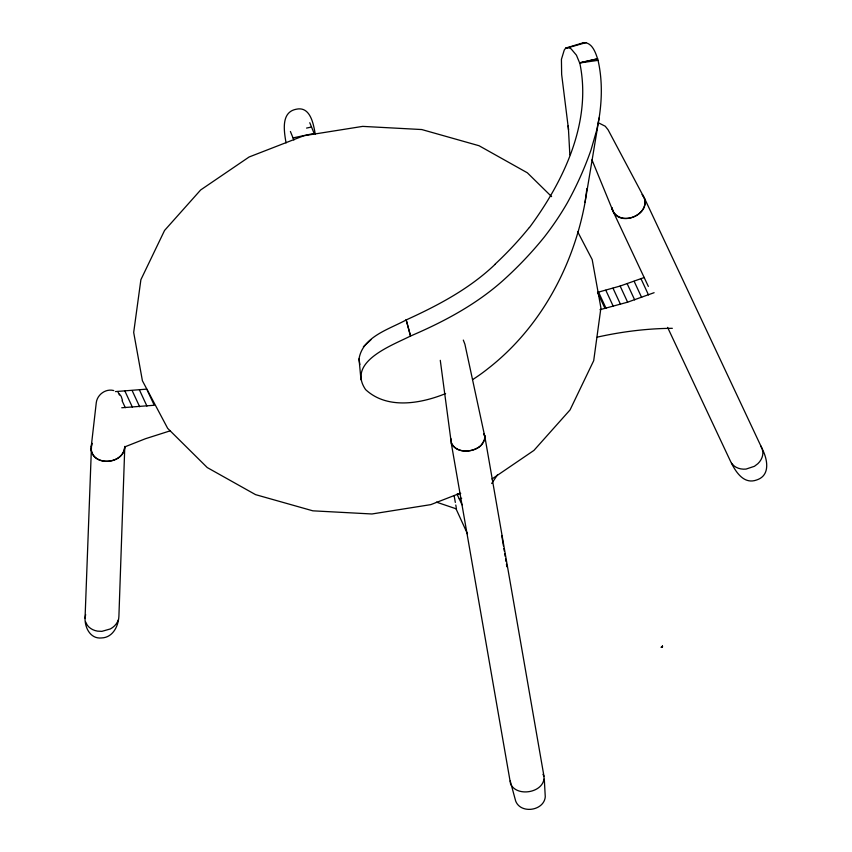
<?xml version="1.0" encoding="UTF-8"?>
<svg xmlns="http://www.w3.org/2000/svg" width="852" height="852" viewBox="0 0 852 852"><rect width="100%" height="100%" fill="white"/><g stroke="black" fill="none" stroke-linecap="round" stroke-linejoin="round"><path stroke-width="1.28" d="M661.961 646.625C662.494 646.785 662.781 646.178 662.238 646.625M662.121 646.636C661.046 647.978 662.26 646.7 661.28 647.03M661.716 647.35L661.237 647.413M662.526 646.902C662.473 646.806 660.854 647.626 661.695 646.924M661.567 647.445L661.727 646.977M90.94 448.429C92.197 467.29 124.392 464.628 124.797 446.395L118.907 616.188C118.428 626.113 112.858 637.584 101.59 637.946C90.493 639.17 84.785 627.786 85.051 618.222L91.547 444.733M463.307 340.076L464.904 344.219L484.788 436.554L484.671 439.579L481.135 445.351M360.982 379.8L359.022 358.905C362.632 336.625 389.023 329.373 406.244 319.905L410.526 336.029C392.282 345.348 346.445 361.738 365.604 389.598C387.213 409.727 420.75 403.667 445.607 393.592M662.494 646.114L662.387 646.604M662.334 646.146L662.419 645.986M472.775 379.502A242.65 204.863 59.3 0 0 487.983 368.628C540.03 328.137 573.215 266.772 585.036 202.499L599.126 117.895C602.098 98.864 602.332 79.193 598.051 60.354L579.658 62.963L576.442 55.199L571.149 48.905L568.561 47.574L565.749 48.063L564.258 50.044L561.425 59.352L561.649 74.454L568.518 129.472L568.103 125.872M124.573 447.832C122.528 465.267 90.248 466.363 91.196 446.98L96.287 402.581C97.341 394.519 105.765 388.395 113.753 390.557M585.036 202.499L586.9 188.58M85.051 618.222L85.647 614.526M599.126 117.895L596.762 129.983L591.032 149.909A446.022 385.913 9.4 0 1 567.091 203.266A370.758 320.789 9.5 0 1 544.247 237.09A445.266 385.264 9.5 0 1 502.595 280.894C475.65 304.824 443.487 321.939 410.526 336.029L406.116 319.851M484.788 436.554L483.723 433.668L484.639 435.383L543.959 776.172C545.621 792.36 517.217 797.919 510.582 783.989L451.272 443.2L451.283 438.993M91.196 446.98L92.24 443.359M491.689 483.489L497.621 474.66M529.433 227.548C563.704 181.156 592.151 122.006 579.786 63.005M370.886 339.841L363.399 346.7M494.969 264.482C469.505 288.807 438.024 305.442 406.244 319.905M481.124 445.372C473.201 452.518 456.683 454.063 451.272 443.2M491.998 478.973L533.938 450.41L570.041 409.929L593.706 360.662L600.916 307.913L592.193 259.604L577.667 231.723M583.173 42.919L583.79 42.6C592.598 42.515 595.91 53.495 598.051 60.354M125.201 446.725L145.415 438.737L170.166 430.846M605.016 308.499L597.529 292.374L620.139 286.048L644.378 277.454M599.978 309.702L627.626 302.172L654.112 292.694M459.963 493.297L430.803 504.629L371.919 513.98L312.844 510.827L255.557 494.639L207.26 467.567L167.674 428.364L142.412 380.769L133.689 332.45L140.889 279.701L164.564 230.445L200.667 189.953L249.125 156.981L303.802 135.745L362.686 126.384L421.761 129.547L479.037 145.724L527.345 172.796L551.606 196.61M565.749 48.063L583.79 42.6M566.452 48.17L586.006 42.611M579.658 62.963L597.689 58.788L579.679 62.75M597.252 337.136C621.885 331.652 647.083 328.478 672.334 328.318M306.56 128.077L311.523 127.023L314.154 133.434L293.024 137.896L290.404 131.485M460.74 493.393L457.013 494.171L462.072 504.81M459.207 498.825L461.688 498.292M115.446 391.59L146.768 389.13M121.74 407.757L154.255 405.254L147.3 390.28M436.416 502.126L456.491 508.921M598.924 123.039L605.271 126.256L608.104 129.834L644.613 198.559L762.338 449.142C767.535 459.42 770.698 475.661 756.374 480.07C742.806 484.852 734.562 469.953 729.855 459.91L667.595 327.381M731.517 463.254L734.168 466.001A17.892 14.899 -25.3 0 0 746.022 469.09L754.435 466.3L757.918 463.637A16.401 13.664 -25.3 0 0 762.891 452.859L762.338 449.142L760.687 445.798M119.45 394.061L121.186 396.329L122.496 400.365M642.067 194.544C656.072 212.989 617.168 230.402 611.917 207.931M591.938 159.803L613.12 211.36C621.928 226.217 648.713 215.45 644.613 198.559M542.969 774.351L543.959 776.172M85.594 621.853L87.266 625.155A17.924 14.761 -17.1 0 0 97.49 631.13L101.867 631.353L110.345 628.946A16.22 13.355 -17.1 0 0 118.3 619.883M642.951 195.215L643.579 196.535M456.108 508.995L467.492 533.885M612.119 209.326L648.351 286.421M641.013 278.785L648.489 294.909M634.154 281.33L641.641 297.454M627.189 283.748L634.676 299.883M620.139 286.048L627.626 302.172M613.003 288.21L620.49 304.334M605.804 290.234L613.291 306.369M598.541 292.13L606.028 308.254M139.451 389.96L146.938 406.095M132.177 390.642L139.664 406.766M124.956 391.164L132.443 407.288M117.8 391.526L119.408 394.987M122.081 400.738L125.287 407.65M293.024 137.896L293.908 140.005M309.787 122.72L311.523 127.023M613.12 211.36L611.896 207.781M315.261 134.169C313.525 124.371 310.501 105.893 296.113 109.258C280.5 112.283 284.217 131.932 286.048 142.923M359.842 364.603L359.022 358.905M454.169 495.939L455.33 502.435M455.788 505.034L456.257 507.622M501.753 535.503L503.457 545.93M503.883 548.539L504.309 551.137M504.735 553.747L505.161 556.356M505.587 558.955L506.013 561.564M506.439 564.173L506.865 566.772M440.282 360.332L451.166 442.018C456.289 457.311 486.471 451.89 484.639 435.383M510.241 780.986L515.662 801.018C520.689 814.32 544.055 810.88 545.269 796.801L544.3 779.175M568.444 128.918L569.839 154.83M529.326 227.484A424.956 367.553 9.3 0 1 494.852 264.386"/></g></svg>
